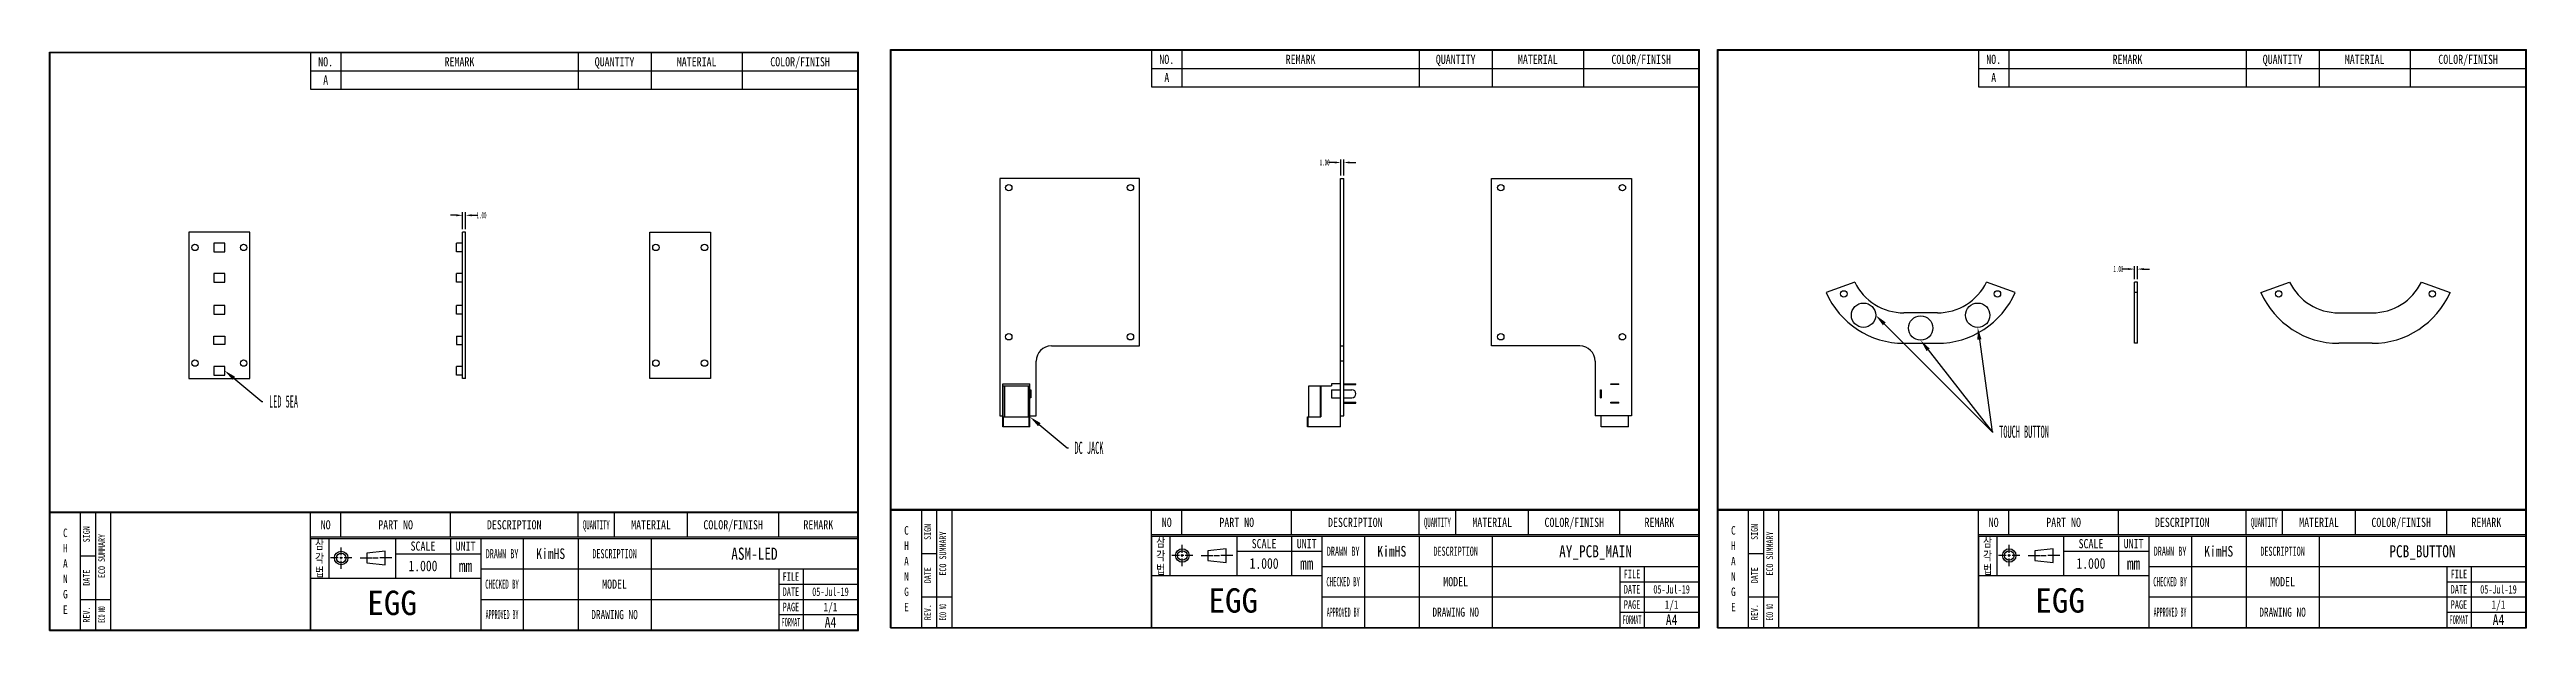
# Model space of a CAD drawing. Header units: millimetres. Extents: x 15 to 830, y 10 to 201.
import ezdxf
from ezdxf import colors
from ezdxf.entities.mleader import LeaderData, LeaderLine
from ezdxf.math import Vec2, Vec3

# ---------------------------------------------------------------- set-up
doc = ezdxf.new("R2010")
doc.units = ezdxf.units.MM
doc.header["$LTSCALE"] = 16.335
doc.header["$PDSIZE"] = 0.5
doc.layers.get('0').update_dxf_attribs({"linetype": 'CONTINUOUS'})
doc.layers.get('Defpoints').update_dxf_attribs({"linetype": 'CONTINUOUS'})
for name, color, linetype in [('3_ALL_AXES', 7, 'CONTINUOUS'), ('5_ALL_CURVES', 7, 'CONTINUOUS'), ('7_ALL_FEATURES', 7, 'CONTINUOUS')]:
    doc.layers.add(name, color=color, linetype=linetype)
doc.styles.get("Standard").update_dxf_attribs({"font": 'txt', "width": 0.5})
doc.styles.add('TEXTSTYLE_2', font='txt')
doc.styles.add('TEXTSTYLE_3', font='txt', dxfattribs={"width": 0.8})
doc.styles.add('TEXTSTYLE_4', font='txt', dxfattribs={"width": 0.55})
doc.styles.add('TEXTSTYLE_5', font='txt', dxfattribs={"width": 0.65})
doc.styles.add('TEXTSTYLE_6', font='txt', dxfattribs={"width": 0.45})
doc.styles.add('TEXTSTYLE_7', font='txt', dxfattribs={"width": 0.7})
doc.styles.add('TEXTSTYLE_8', font='txt', dxfattribs={"width": 0.4})
doc.styles.add('TEXTSTYLE_9', font='txt', dxfattribs={"width": 0.75})
doc.dimstyles.get("Standard").update_dxf_attribs({"dimtxt": 3, "dimasz": 3, "dimexe": 0.18, "dimexo": 0.0625, "dimgap": 0.09, "dimtad": 1, "dimzin": 0, "dimdsep": 46, "dimtxsty": 'STANDARD', "dimcen": 0.09, "dimadec": 0, "dimazin": 0, "dimtol": 1, "dimtp": 0.016, "dimtm": 0.016, "dimtfac": 1, "dimtofl": 0, "dimtmove": 0, "dimatfit": 3, "dimfxl": 1, "dimtolj": 1, "dimtzin": 0, "dimarcsym": 0})

# ---------------------------------------------------------------- blocks, each defined once
blk = doc.blocks.new('SYMBOL_2_BL0', base_point=(117.48, 33.77))
at = {"color": 3, "linetype": 'Continuous'}
for p, q in [((109.96, 33.8), (107.42, 33.8)), ((111.38, 33.8), (110.43, 33.8)), ((110.91, 34.68), (110.91, 37.27)), ((110.91, 33.36), (110.91, 34.19)), ((110.91, 30.27), (110.91, 32.86)), ((114.39, 33.8), (111.86, 33.8)), ((117.09, 33.8), (121.05, 33.8)), ((125.33, 36.01), (119.3, 35.35)), ((119.3, 35.35), (119.3, 32.2)), ((121.36, 33.8), (123.11, 33.8)), ((127.54, 33.8), (123.58, 33.8)), ((125.33, 31.54), (125.33, 36.01)), ((119.3, 32.2), (125.33, 31.54))]:
    blk.add_line(p, q, dxfattribs=at)
for radius in [2.22, 1.58]:
    blk.add_circle((110.91, 33.8), radius, dxfattribs=at)
blk = doc.blocks.new('*D3')
at = {"color": 1, "lineweight": -2, "transparency": 16777216}
for p, q in [((150.8, 141.8), (150.8, 147.37)), ((151.8, 141.8), (151.8, 147.37)), ((148.8, 146.37), (146.8, 146.37)), ((153.8, 146.37), (155.8, 146.37))]:
    blk.add_line(p, q, dxfattribs=at)
at = {"color": 1, "transparency": 16777216}
for points in [[(148.8, 146.7), (148.8, 146.03), (150.8, 146.37)], [(153.8, 146.7), (153.8, 146.03), (151.8, 146.37)]]:
    blk.add_solid(points, dxfattribs=at)
at = {"layer": 'Defpoints', "color": 0, "transparency": 16777216}
for p in [(150.8, 140.8), (151.8, 146.37), (151.8, 140.8)]:
    blk.add_point(p, dxfattribs=at)
at = {"color": 1, "transparency": 16777216, "insert": (157.05, 146.37), "char_height": 2, "attachment_point": 5}
blk.add_mtext('\\A1;1.00', dxfattribs=at)
blk = doc.blocks.new('*D4')
at = {"color": 1, "lineweight": -2, "transparency": 16777216}
for p, q in [((437.57, 163.72), (435.57, 163.72)), ((439.57, 159.45), (439.57, 164.72)), ((440.57, 159.45), (440.57, 164.72)), ((442.57, 163.72), (444.57, 163.72))]:
    blk.add_line(p, q, dxfattribs=at)
at = {"color": 1, "transparency": 16777216}
for points in [[(437.57, 164.05), (437.57, 163.38), (439.57, 163.72)], [(442.57, 164.05), (442.57, 163.38), (440.57, 163.72)]]:
    blk.add_solid(points, dxfattribs=at)
at = {"layer": 'Defpoints', "color": 0, "transparency": 16777216}
for p in [(439.57, 163.72), (439.57, 158.45), (440.57, 158.45)]:
    blk.add_point(p, dxfattribs=at)
at = {"color": 1, "transparency": 16777216, "insert": (434.31, 163.72), "char_height": 2, "attachment_point": 5}
blk.add_mtext('\\A1;1.00', dxfattribs=at)
blk = doc.blocks.new('*D5')
at = {"color": 1, "lineweight": -2, "transparency": 16777216}
for p, q in [((698.59, 128.7), (696.59, 128.7)), ((700.59, 125.43), (700.59, 129.7)), ((701.59, 125.43), (701.59, 129.7)), ((703.59, 128.7), (705.59, 128.7))]:
    blk.add_line(p, q, dxfattribs=at)
at = {"color": 1, "transparency": 16777216}
for points in [[(698.59, 129.03), (698.59, 128.37), (700.59, 128.7)], [(703.59, 129.03), (703.59, 128.37), (701.59, 128.7)]]:
    blk.add_solid(points, dxfattribs=at)
at = {"layer": 'Defpoints', "color": 0, "transparency": 16777216}
for p in [(700.59, 128.7), (700.59, 124.43), (701.59, 124.43)]:
    blk.add_point(p, dxfattribs=at)
at = {"color": 1, "transparency": 16777216, "insert": (695.33, 128.7), "char_height": 2, "attachment_point": 5}
blk.add_mtext('\\A1;1.00', dxfattribs=at)

msp = doc.modelspace()

# ---------------------------------------------------------------- linework, layer by layer
at = {"color": 7, "linetype": 'Continuous'}
for p, q in [((15, 10), (15, 200)), ((15, 200), (281, 200)), ((15.1, 10.1), (15.1, 199.9)), ((15.1, 199.9), (280.9, 199.9)), ((15.2, 10.2), (15.2, 199.8)), ((15.2, 199.8), (280.8, 199.8)), ((280.8, 10.2), (280.8, 199.8)), ((280.9, 10.1), (280.9, 199.9)), ((281, 10), (281, 200)), ((291.589, 10.8), (291.589, 200.8)), ((291.589, 200.8), (557.589, 200.8)), ((291.689, 10.9), (291.689, 200.7)), ((291.689, 200.7), (557.489, 200.7)), ((291.789, 11), (291.789, 200.6)), ((291.789, 200.6), (557.389, 200.6)), ((557.389, 11), (557.389, 200.6)), ((557.489, 10.9), (557.489, 200.7)), ((557.589, 10.8), (557.589, 200.8)), ((563.501, 10.8), (563.501, 200.8)), ((563.501, 200.8), (829.501, 200.8)), ((563.601, 10.9), (563.601, 200.7)), ((563.601, 200.7), (829.401, 200.7)), ((563.701, 11), (563.701, 200.6)), ((563.701, 200.6), (829.301, 200.6)), ((829.301, 11), (829.301, 200.6)), ((829.401, 10.9), (829.401, 200.7)), ((829.501, 10.8), (829.501, 200.8)), ((15.2, 48.975), (280.8, 48.975)), ((15.2, 48.95), (280.8, 48.95)), ((15.2, 48.925), (280.8, 48.925)), ((15.2, 48.9), (280.8, 48.9)), ((15.2, 48.875), (280.8, 48.875)), ((291.789, 49.775), (557.389, 49.775)), ((291.789, 49.75), (557.389, 49.75)), ((291.789, 49.725), (557.389, 49.725)), ((291.789, 49.7), (557.389, 49.7)), ((291.789, 49.675), (557.389, 49.675)), ((291.789, 49.65), (557.389, 49.65)), ((291.789, 49.625), (557.389, 49.625)), ((291.789, 49.6), (557.389, 49.6)), ((291.789, 49.575), (557.389, 49.575)), ((291.789, 49.55), (557.389, 49.55)), ((291.789, 49.525), (557.389, 49.525)), ((291.789, 49.5), (557.389, 49.5)), ((563.701, 49.775), (829.301, 49.775)), ((563.701, 49.75), (829.301, 49.75)), ((563.701, 49.725), (829.301, 49.725)), ((563.701, 49.7), (829.301, 49.7)), ((563.701, 49.675), (829.301, 49.675)), ((563.701, 49.65), (829.301, 49.65)), ((563.701, 49.625), (829.301, 49.625)), ((563.701, 49.6), (829.301, 49.6)), ((563.701, 49.575), (829.301, 49.575)), ((563.701, 49.55), (829.301, 49.55)), ((563.701, 49.525), (829.301, 49.525)), ((563.701, 49.5), (829.301, 49.5)), ((15.2, 48.85), (280.8, 48.85)), ((15.2, 48.825), (280.8, 48.825)), ((15.2, 48.8), (280.8, 48.8)), ((15.2, 48.775), (280.8, 48.775)), ((15.2, 48.75), (280.8, 48.75)), ((15.2, 48.725), (280.8, 48.725)), ((15.2, 48.7), (280.8, 48.7)), ((15, 10), (281, 10)), ((15.1, 10.1), (280.9, 10.1)), ((15.2, 10.2), (280.8, 10.2)), ((291.589, 10.8), (557.589, 10.8)), ((291.689, 10.9), (557.489, 10.9)), ((291.789, 11), (557.389, 11)), ((563.501, 10.8), (829.501, 10.8)), ((563.601, 10.9), (829.401, 10.9)), ((563.701, 11), (829.301, 11))]:
    msp.add_line(p, q, dxfattribs=at)
at = {"color": 2, "linetype": 'Continuous'}
for p, q in [((100.8, 199.8), (280.8, 199.8)), ((100.8, 199.8), (100.8, 187.8)), ((110.8, 199.8), (110.8, 187.8)), ((188.8, 199.8), (188.8, 187.8)), ((212.8, 199.8), (212.8, 187.8)), ((242.8, 199.8), (242.8, 187.8)), ((280.8, 199.8), (280.8, 187.8)), ((377.389, 200.6), (557.389, 200.6)), ((377.389, 200.6), (377.389, 188.6)), ((387.389, 200.6), (387.389, 188.6)), ((465.389, 200.6), (465.389, 188.6)), ((489.389, 200.6), (489.389, 188.6)), ((519.389, 200.6), (519.389, 188.6)), ((557.389, 200.6), (557.389, 188.6)), ((649.301, 200.6), (829.301, 200.6)), ((649.301, 200.6), (649.301, 188.6)), ((659.301, 200.6), (659.301, 188.6)), ((737.301, 200.6), (737.301, 188.6)), ((761.301, 200.6), (761.301, 188.6)), ((791.301, 200.6), (791.301, 188.6)), ((829.301, 200.6), (829.301, 188.6)), ((100.8, 193.8), (280.8, 193.8)), ((100.8, 187.8), (280.8, 187.8)), ((377.389, 194.6), (557.389, 194.6)), ((377.389, 188.6), (557.389, 188.6)), ((649.301, 194.6), (829.301, 194.6)), ((649.301, 188.6), (829.301, 188.6)), ((291.789, 11), (291.789, 49.5)), ((291.789, 49.5), (311.789, 49.5)), ((301.789, 11), (301.789, 49.5)), ((306.789, 11), (306.789, 49.5)), ((311.789, 11), (311.789, 49.5)), ((377.389, 41.5), (377.389, 49.5)), ((377.389, 49.5), (557.389, 49.5)), ((387.389, 41.5), (387.389, 49.5)), ((423.389, 41.5), (423.389, 49.5)), ((465.389, 41.5), (465.389, 49.5)), ((477.389, 41.5), (477.389, 49.5)), ((501.389, 41.5), (501.389, 49.5)), ((531.389, 41.5), (531.389, 49.5)), ((557.389, 41.5), (557.389, 49.5)), ((563.701, 11), (563.701, 49.5)), ((563.701, 49.5), (583.701, 49.5)), ((573.701, 11), (573.701, 49.5)), ((578.701, 11), (578.701, 49.5)), ((583.701, 11), (583.701, 49.5)), ((649.301, 41.5), (649.301, 49.5)), ((649.301, 49.5), (829.301, 49.5)), ((659.301, 41.5), (659.301, 49.5)), ((695.301, 41.5), (695.301, 49.5)), ((737.301, 41.5), (737.301, 49.5)), ((749.301, 41.5), (749.301, 49.5)), ((773.301, 41.5), (773.301, 49.5)), ((803.301, 41.5), (803.301, 49.5)), ((829.301, 41.5), (829.301, 49.5)), ((15.2, 10.2), (15.2, 48.7)), ((15.2, 48.7), (35.2, 48.7)), ((25.2, 10.2), (25.2, 48.7)), ((30.2, 10.2), (30.2, 48.7)), ((35.2, 10.2), (35.2, 48.7)), ((100.8, 40.7), (100.8, 48.7)), ((100.8, 48.7), (280.8, 48.7)), ((110.8, 40.7), (110.8, 48.7)), ((146.8, 40.7), (146.8, 48.7)), ((188.8, 40.7), (188.8, 48.7)), ((200.8, 40.7), (200.8, 48.7)), ((224.8, 40.7), (224.8, 48.7)), ((254.8, 40.7), (254.8, 48.7)), ((280.8, 40.7), (280.8, 48.7)), ((377.389, 41.5), (557.389, 41.5)), ((377.389, 41.5), (557.389, 41.5)), ((377.389, 11), (377.389, 41.5)), ((377.389, 41), (557.389, 41)), ((377.389, 41), (377.389, 11)), ((383.389, 41), (383.389, 28)), ((405.389, 41), (405.389, 28)), ((423.389, 41), (423.389, 28)), ((433.389, 41), (433.389, 11)), ((447.389, 41), (447.389, 11)), ((465.389, 41), (465.389, 11)), ((489.389, 41), (489.389, 11)), ((557.389, 41), (557.389, 11)), ((649.301, 41.5), (829.301, 41.5)), ((649.301, 41.5), (829.301, 41.5)), ((649.301, 11), (649.301, 41.5)), ((649.301, 41), (829.301, 41)), ((649.301, 41), (649.301, 11)), ((655.301, 41), (655.301, 28)), ((677.301, 41), (677.301, 28)), ((695.301, 41), (695.301, 28)), ((705.301, 41), (705.301, 11)), ((719.301, 41), (719.301, 11)), ((737.301, 41), (737.301, 11)), ((761.301, 41), (761.301, 11)), ((829.301, 41), (829.301, 11)), ((25.2, 34.45), (30.2, 34.45)), ((100.8, 40.7), (280.8, 40.7)), ((100.8, 40.7), (280.8, 40.7)), ((100.8, 10.2), (100.8, 40.7)), ((100.8, 40.2), (280.8, 40.2)), ((100.8, 40.2), (100.8, 10.2)), ((106.8, 40.2), (106.8, 27.2)), ((128.8, 40.2), (128.8, 27.2)), ((128.8, 35.2), (156.8, 35.2)), ((146.8, 40.2), (146.8, 27.2)), ((156.8, 40.2), (156.8, 10.2)), ((170.8, 40.2), (170.8, 10.2)), ((188.8, 40.2), (188.8, 10.2)), ((212.8, 40.2), (212.8, 10.2)), ((280.8, 40.2), (280.8, 10.2)), ((301.789, 35.25), (306.789, 35.25)), ((405.389, 36), (433.389, 36)), ((573.701, 35.25), (578.701, 35.25)), ((677.301, 36), (705.301, 36)), ((100.8, 27.2), (156.8, 27.2)), ((156.8, 30.2), (280.8, 30.2)), ((254.8, 30.2), (254.8, 10.2)), ((254.8, 25.2), (280.8, 25.2)), ((262.8, 30.2), (262.8, 10.2)), ((377.389, 28), (433.389, 28)), ((433.389, 31), (557.389, 31)), ((531.389, 31), (531.389, 11)), ((531.389, 26), (557.389, 26)), ((539.389, 31), (539.389, 11)), ((649.301, 28), (705.301, 28)), ((705.301, 31), (829.301, 31)), ((803.301, 31), (803.301, 11)), ((803.301, 26), (829.301, 26)), ((811.301, 31), (811.301, 11)), ((25.2, 20.2), (35.2, 20.2)), ((156.8, 20.2), (280.8, 20.2)), ((301.789, 21), (311.789, 21)), ((433.389, 21), (557.389, 21)), ((573.701, 21), (583.701, 21)), ((705.301, 21), (829.301, 21)), ((15.2, 10.2), (35.2, 10.2)), ((100.8, 10.2), (280.8, 10.2)), ((254.8, 15.2), (280.8, 15.2)), ((291.789, 11), (311.789, 11)), ((377.389, 11), (557.389, 11)), ((531.389, 16), (557.389, 16)), ((563.701, 11), (583.701, 11)), ((649.301, 11), (829.301, 11)), ((803.301, 16), (829.301, 16))]:
    msp.add_line(p, q, dxfattribs=at)
at = {"layer": '3_ALL_AXES', "color": 7, "linetype": 'Continuous'}
for p, q in [((608.606, 124.43), (599.176, 120.997)), ((661.393, 120.997), (651.963, 124.43)), ((700.586, 104.32), (700.586, 124.43)), ((701.586, 124.43), (700.586, 124.43)), ((701.586, 104.32), (701.586, 124.43)), ((742.173, 120.997), (751.603, 124.43)), ((794.96, 124.43), (804.391, 120.997)), ((635.784, 114.32), (624.784, 114.32)), ((701.586, 120.997), (700.586, 120.997)), ((767.782, 114.32), (778.782, 114.32)), ((624.784, 104.32), (635.784, 104.32)), ((701.586, 104.32), (700.586, 104.32)), ((778.782, 104.32), (767.782, 104.32))]:
    msp.add_line(p, q, dxfattribs=at)
at = {"layer": '3_ALL_AXES', "color": 6, "linetype": 'Continuous'}
for q in [(525.268, 76.852), (534.168, 80.452)]:
    msp.add_line((534.168, 76.852), q, dxfattribs=at)
at = {"layer": '3_ALL_AXES', "color": 7, "linetype": 'Continuous'}
for centre in [(330.439, 155.452), (370.439, 155.452), (492.215, 155.452), (532.215, 155.452), (62.822, 135.802), (78.822, 135.802), (214.383, 135.802), (230.383, 135.802), (605.028, 120.543), (655.54, 120.543), (748.026, 120.543), (798.538, 120.543), (330.439, 106.452), (370.439, 106.452), (492.215, 106.452), (532.215, 106.452), (62.822, 97.802), (78.822, 97.802), (214.383, 97.802), (230.383, 97.802)]:
    msp.add_circle(centre, 1.05, dxfattribs=at)
for centre, radius, start, end in [((624.784, 132.32), 18, 205.998715, 270), ((635.784, 132.32), 18, 270, 334.001285), ((767.782, 132.32), 18, 205.998715, 270), ((778.782, 132.32), 18, 270, 334.001285), ((624.784, 132.32), 28, 203.852177, 270), ((635.784, 132.32), 28, 270, 336.147823), ((767.782, 132.32), 28, 203.852177, 270), ((778.782, 132.32), 28, 270, 336.147823)]:
    msp.add_arc(centre, radius, start, end, dxfattribs=at)
at = {"layer": '5_ALL_CURVES', "color": 4, "linetype": 'Continuous'}
for centre in [(611.505, 113.541), (649.064, 113.541), (630.284, 109.32)]:
    msp.add_circle(centre, 4, dxfattribs=at)
at = {"layer": '7_ALL_FEATURES', "color": 7, "linetype": 'Continuous'}
for p, q in [((327.439, 158.452), (327.439, 80.452)), ((373.439, 158.452), (327.439, 158.452)), ((373.439, 103.452), (373.439, 158.452)), ((439.566, 76.852), (439.566, 158.452)), ((439.566, 158.452), (440.566, 158.452)), ((440.566, 80.452), (440.566, 158.452)), ((489.215, 103.452), (489.215, 158.452)), ((489.215, 158.452), (535.215, 158.452)), ((535.215, 158.452), (535.215, 80.452)), ((60.822, 140.802), (60.822, 92.802)), ((80.822, 140.802), (60.822, 140.802)), ((80.822, 92.802), (80.822, 140.802)), ((150.797, 92.802), (150.797, 140.802)), ((151.797, 140.802), (150.797, 140.802)), ((151.797, 92.802), (151.797, 140.802)), ((212.383, 92.802), (212.383, 140.802)), ((212.383, 140.802), (232.383, 140.802)), ((232.383, 140.802), (232.383, 92.802)), ((339.439, 80.452), (339.439, 98.452)), ((344.439, 103.452), (373.439, 103.452)), ((439.566, 103.452), (440.566, 103.452)), ((440.566, 98.452), (439.566, 98.452)), ((518.215, 103.452), (489.215, 103.452)), ((523.215, 98.452), (523.215, 80.452)), ((60.822, 92.802), (80.822, 92.802)), ((151.797, 92.802), (150.797, 92.802)), ((232.383, 92.802), (212.383, 92.802)), ((327.439, 80.452), (328.487, 80.452)), ((337.387, 80.452), (339.439, 80.452)), ((439.566, 80.452), (440.566, 80.452)), ((535.215, 80.452), (523.215, 80.452))]:
    msp.add_line(p, q, dxfattribs=at)
at = {"layer": '7_ALL_FEATURES', "color": 6, "linetype": 'Continuous'}
for p, q in [((69.022, 137.202), (69.022, 134.402)), ((72.622, 137.202), (69.022, 137.202)), ((69.022, 134.402), (72.622, 134.402)), ((72.622, 134.402), (72.622, 137.202)), ((148.797, 134.402), (148.797, 137.202)), ((150.797, 137.202), (148.797, 137.202)), ((150.797, 134.402), (148.797, 134.402)), ((69.022, 127.202), (69.022, 124.402)), ((72.622, 127.202), (69.022, 127.202)), ((69.022, 124.402), (72.622, 124.402)), ((72.622, 124.402), (72.622, 127.202)), ((148.797, 124.402), (148.797, 127.202)), ((150.797, 127.202), (148.797, 127.202)), ((150.797, 124.402), (148.797, 124.402)), ((69.022, 116.702), (69.022, 113.902)), ((72.622, 116.702), (69.022, 116.702)), ((72.622, 113.902), (72.622, 116.702)), ((148.797, 113.902), (148.797, 116.702)), ((150.797, 116.702), (148.797, 116.702)), ((69.022, 113.902), (72.622, 113.902)), ((69.022, 103.902), (69.022, 106.702)), ((69.022, 106.702), (72.622, 106.702)), ((72.622, 106.702), (72.622, 103.902)), ((150.797, 113.902), (148.797, 113.902)), ((148.797, 106.702), (148.797, 103.902)), ((148.797, 106.702), (150.797, 106.702)), ((72.622, 103.902), (69.022, 103.902)), ((148.797, 103.902), (150.797, 103.902)), ((72.622, 96.702), (69.022, 96.702)), ((69.022, 96.702), (69.022, 93.902)), ((69.022, 93.902), (72.622, 93.902)), ((72.622, 93.902), (72.622, 96.702)), ((148.797, 93.902), (148.797, 96.702)), ((150.797, 96.702), (148.797, 96.702)), ((150.797, 93.902), (148.797, 93.902)), ((328.487, 91.052), (337.387, 91.052)), ((328.487, 76.852), (328.487, 91.052)), ((328.487, 90.352), (337.387, 90.352)), ((328.637, 80.152), (328.637, 90.352)), ((329.037, 90.352), (329.037, 80.152)), ((336.837, 90.352), (336.837, 80.152)), ((337.237, 80.152), (337.237, 90.352)), ((337.387, 76.852), (337.387, 91.052)), ((429.066, 90.352), (436.566, 90.352)), ((429.066, 80.152), (429.066, 90.352)), ((432.966, 80.152), (432.966, 90.352)), ((433.066, 90.352), (433.066, 80.152)), ((439.566, 91.052), (436.566, 91.052)), ((436.566, 91.052), (436.566, 90.352)), ((440.566, 91.052), (444.566, 91.052)), ((440.566, 90.752), (444.566, 90.752)), ((443.266, 90.752), (443.266, 91.052)), ((444.566, 90.752), (444.566, 91.052)), ((528.418, 91.052), (531.018, 91.052)), ((528.418, 90.752), (528.418, 91.052)), ((531.018, 90.752), (528.418, 90.752)), ((531.018, 90.752), (531.018, 91.052)), ((337.387, 89.052), (337.687, 89.052)), ((337.687, 86.452), (337.387, 86.452)), ((337.687, 89.052), (337.687, 86.452)), ((436.566, 89.052), (439.566, 89.052)), ((436.566, 89.052), (436.566, 86.452)), ((436.566, 86.452), (439.566, 86.452)), ((440.566, 89.052), (443.266, 89.052)), ((440.566, 86.452), (443.266, 86.452)), ((440.566, 84.952), (444.566, 84.952)), ((440.566, 84.652), (444.566, 84.652)), ((443.266, 84.652), (443.266, 84.952)), ((444.566, 84.652), (444.566, 84.952)), ((524.968, 89.052), (525.268, 89.052)), ((524.968, 86.452), (524.968, 89.052)), ((524.968, 86.452), (525.268, 86.452)), ((525.268, 89.052), (525.268, 86.452)), ((528.418, 84.952), (531.018, 84.952)), ((528.418, 84.652), (528.418, 84.952)), ((531.018, 84.652), (528.418, 84.652)), ((531.018, 84.652), (531.018, 84.952)), ((328.487, 80.152), (337.387, 80.152)), ((337.387, 76.852), (328.487, 76.852)), ((328.687, 76.852), (328.687, 80.152)), ((337.187, 76.852), (337.187, 80.152)), ((428.666, 80.152), (433.066, 80.152)), ((428.666, 76.852), (428.666, 80.152)), ((439.566, 76.852), (428.666, 76.852)), ((428.866, 76.852), (428.866, 80.152)), ((525.268, 76.852), (525.268, 80.452))]:
    msp.add_line(p, q, dxfattribs=at)
at = {"layer": '7_ALL_FEATURES', "color": 7, "linetype": 'Continuous'}
for centre, start, end in [((344.439, 98.452), 90, 180), ((518.215, 98.452), 0, 90)]:
    msp.add_arc(centre, 5, start, end, dxfattribs=at)
at = {"layer": '7_ALL_FEATURES', "color": 6, "linetype": 'Continuous'}
msp.add_arc((443.266, 87.752), 1.3, 270, 90, dxfattribs=at)

# ---------------------------------------------------------------- block references
at = {"color": 2, "linetype": 'Continuous'}
for p in [(117.482, 33.774), (394.072, 34.574), (665.984, 34.574)]:
    msp.add_blockref('SYMBOL_2_BL0', p, dxfattribs=at)

# ---------------------------------------------------------------- texts
at = {"color": 2, "linetype": 'Continuous', "attachment_point": 2}
for s, insert, char_height, width, line_spacing_factor, style in [('NO.', (105.8, 198.3), 3, 7.2, 0.9, 'TEXTSTYLE_3'), ('REMARK', (149.8, 198.3), 3, 14.4, 0.9, 'TEXTSTYLE_3'), ('QUANTITY', (200.8, 198.3), 3, 19.2, 0.9, 'TEXTSTYLE_3'), ('MATERIAL', (227.8, 198.3), 3, 19.2, 0.9, 'TEXTSTYLE_3'), ('COLOR/FINISH', (261.8, 198.3), 3, 28.8, 0.9, 'TEXTSTYLE_3'), ('NO.', (382.389, 199.1), 3, 7.2, 0.9, 'TEXTSTYLE_3'), ('REMARK', (426.389, 199.1), 3, 14.4, 0.9, 'TEXTSTYLE_3'), ('QUANTITY', (477.389, 199.1), 3, 19.2, 0.9, 'TEXTSTYLE_3'), ('MATERIAL', (504.389, 199.1), 3, 19.2, 0.9, 'TEXTSTYLE_3'), ('COLOR/FINISH', (538.389, 199.1), 3, 28.8, 0.9, 'TEXTSTYLE_3'), ('NO.', (654.301, 199.1), 3, 7.2, 0.9, 'TEXTSTYLE_3'), ('REMARK', (698.301, 199.1), 3, 14.4, 0.9, 'TEXTSTYLE_3'), ('QUANTITY', (749.301, 199.1), 3, 19.2, 0.9, 'TEXTSTYLE_3'), ('MATERIAL', (776.301, 199.1), 3, 19.2, 0.9, 'TEXTSTYLE_3'), ('COLOR/FINISH', (810.301, 199.1), 3, 28.8, 0.9, 'TEXTSTYLE_3'), ('C\\PH\\PA\\PN\\PG\\PE', (20.2, 43.45), 2.8, 2.24, 1.08, 'TEXTSTYLE_3'), ('NO', (105.8, 46.2), 3, 4.8, 0.9, 'TEXTSTYLE_3'), ('PART NO', (128.8, 46.2), 3, 16.8, 0.9, 'TEXTSTYLE_3'), ('DESCRIPTION', (167.8, 46.2), 3, 26.4, 0.9, 'TEXTSTYLE_3'), ('QUANTITY', (194.8, 46.2), 3, 10.8, 0.84, 'TEXTSTYLE_6'), ('MATERIAL', (212.8, 46.2), 3, 19.2, 0.9, 'TEXTSTYLE_3'), ('COLOR/FINISH', (239.8, 46.2), 3, 28.8, 0.9, 'TEXTSTYLE_3'), ('REMARK', (267.8, 46.2), 3, 14.4, 0.9, 'TEXTSTYLE_3'), ('C\\PH\\PA\\PN\\PG\\PE', (296.789, 44.25), 2.8, 2.24, 1.08, 'TEXTSTYLE_3'), ('삼\\P각\\P법', (380.389, 40.5), 3, 2.8, 0.9, 'TEXTSTYLE_3'), ('NO', (382.389, 47), 3, 4.8, 0.9, 'TEXTSTYLE_3'), ('PART NO', (405.389, 47), 3, 16.8, 0.9, 'TEXTSTYLE_3'), ('DESCRIPTION', (444.389, 47), 3, 26.4, 0.9, 'TEXTSTYLE_3'), ('QUANTITY', (471.389, 47), 3, 10.8, 0.84, 'TEXTSTYLE_6'), ('MATERIAL', (489.389, 47), 3, 19.2, 0.9, 'TEXTSTYLE_3'), ('COLOR/FINISH', (516.389, 47), 3, 28.8, 0.9, 'TEXTSTYLE_3'), ('REMARK', (544.389, 47), 3, 14.4, 0.9, 'TEXTSTYLE_3'), ('C\\PH\\PA\\PN\\PG\\PE', (568.701, 44.25), 2.8, 2.24, 1.08, 'TEXTSTYLE_3'), ('삼\\P각\\P법', (652.301, 40.5), 3, 2.8, 0.9, 'TEXTSTYLE_3'), ('NO', (654.301, 47), 3, 4.8, 0.9, 'TEXTSTYLE_3'), ('PART NO', (677.301, 47), 3, 16.8, 0.9, 'TEXTSTYLE_3'), ('DESCRIPTION', (716.301, 47), 3, 26.4, 0.9, 'TEXTSTYLE_3'), ('QUANTITY', (743.301, 47), 3, 10.8, 0.84, 'TEXTSTYLE_6'), ('MATERIAL', (761.301, 47), 3, 19.2, 0.9, 'TEXTSTYLE_3'), ('COLOR/FINISH', (788.301, 47), 3, 28.8, 0.9, 'TEXTSTYLE_3'), ('REMARK', (816.301, 47), 3, 14.4, 0.9, 'TEXTSTYLE_3'), ('삼\\P각\\P법', (103.8, 39.7), 3, 2.8, 0.9, 'TEXTSTYLE_3'), ('SCALE', (137.8, 39.2), 3, 12, 0.9, 'TEXTSTYLE_3'), ('UNIT', (151.8, 39.2), 3, 9.6, 0.9, 'TEXTSTYLE_3'), ('DRAWN BY', (163.8, 36.7), 3, 13.2, 0.9, 'TEXTSTYLE_4'), ('DESCRIPTION', (200.8, 36.7), 3, 21.45, 0.9, 'TEXTSTYLE_5'), ('SCALE', (414.389, 40), 3, 12, 0.9, 'TEXTSTYLE_3'), ('UNIT', (428.389, 40), 3, 9.6, 0.9, 'TEXTSTYLE_3'), ('DRAWN BY', (440.389, 37.5), 3, 13.2, 0.9, 'TEXTSTYLE_4'), ('DESCRIPTION', (477.389, 37.5), 3, 21.45, 0.9, 'TEXTSTYLE_5'), ('SCALE', (686.301, 40), 3, 12, 0.9, 'TEXTSTYLE_3'), ('UNIT', (700.301, 40), 3, 9.6, 0.9, 'TEXTSTYLE_3'), ('DRAWN BY', (712.301, 37.5), 3, 13.2, 0.9, 'TEXTSTYLE_4'), ('DESCRIPTION', (749.301, 37.5), 3, 21.45, 0.9, 'TEXTSTYLE_5'), ('CHECKED BY', (163.8, 26.7), 3, 13.5, 0.9, 'TEXTSTYLE_6'), ('MODEL', (200.8, 26.7), 3, 12, 0.9, 'TEXTSTYLE_3'), ('FILE', (258.8, 29.1), 2.8, 7.28, 0.9, 'TEXTSTYLE_5'), ('CHECKED BY', (440.389, 27.5), 3, 13.5, 0.9, 'TEXTSTYLE_6'), ('MODEL', (477.389, 27.5), 3, 12, 0.9, 'TEXTSTYLE_3'), ('DATE', (535.389, 24.9), 2.8, 7.28, 0.9, 'TEXTSTYLE_5'), ('FILE', (535.389, 29.9), 2.8, 7.28, 0.9, 'TEXTSTYLE_5'), ('05-Jul-19', (548.389, 24.9), 2.8, 17.64, 0.9, 'TEXTSTYLE_7'), ('CHECKED BY', (712.301, 27.5), 3, 13.5, 0.9, 'TEXTSTYLE_6'), ('MODEL', (749.301, 27.5), 3, 12, 0.9, 'TEXTSTYLE_3'), ('DATE', (807.301, 24.9), 2.8, 7.28, 0.9, 'TEXTSTYLE_5'), ('FILE', (807.301, 29.9), 2.8, 7.28, 0.9, 'TEXTSTYLE_5'), ('05-Jul-19', (820.301, 24.9), 2.8, 17.64, 0.9, 'TEXTSTYLE_7'), ('APPROVED BY', (163.8, 16.7), 3, 13.2, 0.9, 'TEXTSTYLE_8'), ('DRAWING NO', (200.8, 16.7), 3, 22.5, 0.9, 'TEXTSTYLE_9'), ('DATE', (258.8, 24.1), 2.8, 7.28, 0.9, 'TEXTSTYLE_5'), ('PAGE', (258.8, 19.1), 2.8, 7.28, 0.9, 'TEXTSTYLE_5'), ('05-Jul-19', (271.8, 24.1), 2.8, 17.64, 0.9, 'TEXTSTYLE_7'), ('1/1', (271.8, 19.1), 2.8, 6.72, 0.9, 'TEXTSTYLE_3'), ('APPROVED BY', (440.389, 17.5), 3, 13.2, 0.9, 'TEXTSTYLE_8'), ('DRAWING NO', (477.389, 17.5), 3, 22.5, 0.9, 'TEXTSTYLE_9'), ('PAGE', (535.389, 19.9), 2.8, 7.28, 0.9, 'TEXTSTYLE_5'), ('1/1', (548.389, 19.9), 2.8, 6.72, 0.9, 'TEXTSTYLE_3'), ('APPROVED BY', (712.301, 17.5), 3, 13.2, 0.9, 'TEXTSTYLE_8'), ('DRAWING NO', (749.301, 17.5), 3, 22.5, 0.9, 'TEXTSTYLE_9'), ('PAGE', (807.301, 19.9), 2.8, 7.28, 0.9, 'TEXTSTYLE_5'), ('1/1', (820.301, 19.9), 2.8, 6.72, 0.9, 'TEXTSTYLE_3'), ('FORMAT', (258.8, 14.1), 2.8, 7.56, 0.9, 'TEXTSTYLE_6'), ('A4', (271.8, 14.45), 3.5, 5.6, 0.9, 'TEXTSTYLE_3'), ('FORMAT', (535.389, 14.9), 2.8, 7.56, 0.9, 'TEXTSTYLE_6'), ('A4', (548.389, 15.25), 3.5, 5.6, 0.9, 'TEXTSTYLE_3'), ('FORMAT', (807.301, 14.9), 2.8, 7.56, 0.9, 'TEXTSTYLE_6'), ('A4', (820.301, 15.25), 3.5, 5.6, 0.9, 'TEXTSTYLE_3')]:
    msp.add_mtext(s, dxfattribs=dict(at, insert=insert, char_height=char_height, width=width, line_spacing_factor=line_spacing_factor, style=style))
at = {"color": 6, "linetype": 'Continuous', "char_height": 3, "width": 2.4, "attachment_point": 2, "line_spacing_factor": 0.9, "style": 'TEXTSTYLE_3'}
for insert in [(105.8, 192.3), (382.389, 193.1), (654.301, 193.1)]:
    msp.add_mtext('A', dxfattribs=dict(at, insert=insert))
at = {"color": 2, "linetype": 'Continuous', "char_height": 2.2, "attachment_point": 2, "rotation": 90, "line_spacing_factor": 0.9, "style": 'TEXTSTYLE_3'}
for s, insert, width in [('SIGN', (26.05, 41.575), 7.04), ('ECO SUMMARY', (31.05, 34.45), 19.36), ('SIGN', (302.639, 42.375), 7.04), ('ECO SUMMARY', (307.639, 35.25), 19.36), ('SIGN', (574.551, 42.375), 7.04), ('ECO SUMMARY', (579.551, 35.25), 19.36), ('DATE', (26.05, 27.325), 7.04), ('DATE', (302.639, 28.125), 7.04), ('DATE', (574.551, 28.125), 7.04), ('REV.', (26.05, 15.2), 7.04), ('REV.', (302.639, 16), 7.04), ('REV.', (574.551, 16), 7.04)]:
    msp.add_mtext(s, dxfattribs=dict(at, insert=insert, width=width))
at = {"color": 7, "linetype": 'Continuous', "line_spacing_factor": 0.9}
for s, insert, char_height, width, attachment_point, style in [('1.000', (137.8, 32.95), 3.5, 14, 2, 'TEXTSTYLE_3'), ('KimHS', (179.8, 36.95), 3.5, 14, 2, 'TEXTSTYLE_3'), ('ASM-LED', (246.8, 37.2), 4, 22.4, 2, 'TEXTSTYLE_3'), ('1.000', (414.389, 33.75), 3.5, 14, 2, 'TEXTSTYLE_3'), ('mm', (428.389, 34), 4, 6.4, 2, 'TEXTSTYLE_3'), ('KimHS', (456.389, 37.75), 3.5, 14, 2, 'TEXTSTYLE_3'), ('AY_PCB_MAIN', (523.389, 38), 4, 35.2, 2, 'TEXTSTYLE_3'), ('1.000', (686.301, 33.75), 3.5, 14, 2, 'TEXTSTYLE_3'), ('mm', (700.301, 34), 4, 6.4, 2, 'TEXTSTYLE_3'), ('KimHS', (728.301, 37.75), 3.5, 14, 2, 'TEXTSTYLE_3'), ('PCB_BUTTON', (795.301, 38), 4, 32, 2, 'TEXTSTYLE_3'), ('mm', (151.8, 33.2), 4, 6.4, 2, 'TEXTSTYLE_3'), ('EGG', (119.491, 23.05), 8, 19.80952, 1, 'TEXTSTYLE_2'), ('EGG', (396.08, 23.85), 8, 19.80952, 1, 'TEXTSTYLE_2'), ('EGG', (667.992, 23.85), 8, 19.80952, 1, 'TEXTSTYLE_2')]:
    msp.add_mtext(s, dxfattribs=dict(at, insert=insert, char_height=char_height, width=width, attachment_point=attachment_point, style=style))
at = {"color": 2, "linetype": 'Continuous', "char_height": 2.2, "width": 6.6, "attachment_point": 2, "rotation": 90, "line_spacing_factor": 0.9}
for insert in [(31.05, 15.2), (307.639, 16), (579.551, 16)]:
    msp.add_mtext('ECO NO', dxfattribs=dict(at, insert=insert))

# ---------------------------------------------------------------- dimensions: what is measured, and where the dimension line sits
for base, p1, p2, picture, middle in [((439.566, 163.716), (440.566, 158.452), (439.566, 158.452), '*D4', (434.31, 163.716)), ((151.797, 146.366), (150.797, 140.802), (151.797, 140.802), '*D3', (157.054, 146.366)), ((700.586, 128.7), (701.586, 124.43), (700.586, 124.43), '*D5', (695.329, 128.7))]:
    dim = msp.add_linear_dim(base=base, p1=p1, p2=p2, dimstyle='STANDARD', override={"dimtxt": 2, "dimasz": 2, "dimexe": 1, "dimexo": 1, "dimtad": 0, "dimtih": 1, "dimtoh": 1, "dimcen": 2, "dimclrd": 1, "dimclre": 1, "dimclrt": 1, "dimtol": 0})
    dim.commit()
    dim.dimension.update_dxf_attribs({"geometry": picture, "text_midpoint": middle})

# ---------------------------------------------------------------- leaders
at = {"color": 1}
ml = msp.add_multileader_mtext('Standard', dxfattribs=at)
ml.set_content('TOUCH BUTTON', color=1, style='STANDARD')
ml.set_leader_properties()
ml.build(insert=Vec2(0, 0))
ml.multileader.update_dxf_attribs({"text_right_attachment_type": 6, "dogleg_length": 0.36})
ctx = ml.context
ctx.base_point, ctx.plane_origin = Vec3(654.13, 75.269), Vec3(611.505, 109.541)
ctx.right_attachment = 6
notes = []
notes.append((ctx, [(0, (1, 1, 0), (653.77, 75.269), (1, 0), 0.36, [(0, [(615.505, 113.541)], 0, []), (1, [(630.284, 105.32)], 0, []), (2, [(649.064, 109.541)], 0, [])])]))
ctx.mtext.insert, ctx.mtext.flow_direction = Vec3(656.13, 77.269), 5
ml = msp.add_multileader_mtext('Standard', dxfattribs=at)
ml.set_content('LED 5EA', color=1, style='STANDARD')
ml.set_leader_properties()
ml.build(insert=Vec2(0, 0))
ml.multileader.update_dxf_attribs({"text_right_attachment_type": 6, "dogleg_length": 0.36})
ctx = ml.context
ctx.base_point, ctx.plane_origin = Vec3(85.182, 85.201), Vec3(72.542, 95.367)
ctx.right_attachment = 6
notes.append((ctx, [(0, (1, 1, 0), (84.822, 85.201), (1, 0), 0.36, [(0, [(72.542, 95.367)], 0, [])])]))
ctx.mtext.insert, ctx.mtext.flow_direction = Vec3(87.182, 87.201), 5
ml = msp.add_multileader_mtext('Standard', dxfattribs=at)
ml.set_content('DC JACK', color=1, style='STANDARD')
ml.set_leader_properties()
ml.build(insert=Vec2(0, 0))
ml.multileader.update_dxf_attribs({"text_right_attachment_type": 6, "dogleg_length": 0.36})
ctx = ml.context
ctx.base_point, ctx.plane_origin = Vec3(350.027, 69.985), Vec3(337.387, 80.152)
ctx.right_attachment = 6
notes.append((ctx, [(0, (1, 1, 0), (349.667, 69.985), (1, 0), 0.36, [(0, [(337.387, 80.152)], 0, [])])]))
ctx.mtext.insert, ctx.mtext.flow_direction = Vec3(352.027, 71.985), 5
for ctx, leaders in notes:
    for number, flags, end, landing, length, lines in leaders:
        leader = LeaderData()
        leader.index, (leader.has_last_leader_line, leader.has_dogleg_vector, leader.attachment_direction) = number, flags
        leader.last_leader_point, leader.dogleg_vector, leader.dogleg_length = Vec3(end), Vec3(landing), length
        for number, points, colour, breaks in lines:
            line = LeaderLine()
            line.index, line.vertices, line.color, line.breaks = number, Vec3.list(points), colors.encode_raw_color(colour), breaks
            leader.lines.append(line)
        ctx.leaders.append(leader)

doc.saveas('drawing.dxf')
